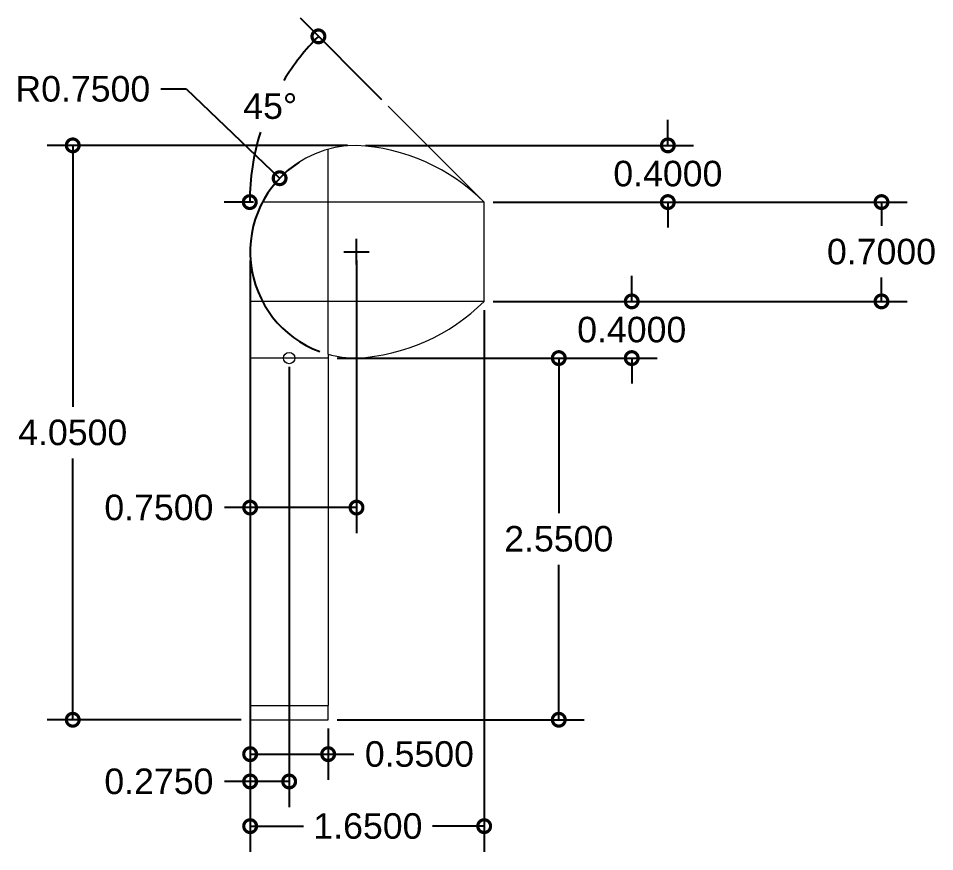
# Model space of a CAD drawing. Header units: centimetres. Extents: x -26 to 72, y -43 to 60.
# Drawn here: x 24.25 to 30.71, y 2.26 to 8.14 of the extents above; entities that cross this region are included whole.
import ezdxf

# ---------------------------------------------------------------- set-up
doc = ezdxf.new("R2010")
doc.units = ezdxf.units.CM
doc.header["$MEASUREMENT"] = 0
doc.linetypes.add('ACAD_ISO02W100', pattern=[15, 12, -3])
for name, color, linetype, lineweight in [('cuerpo', 7, 'Continuous', 15), ('guecos', 90, 'Continuous', 9), ('lineas', 253, 'ACAD_ISO02W100', 15), ('medidas', 30, 'ACAD_ISO02W100', 18)]:
    doc.layers.add(name, color=color, linetype=linetype, lineweight=lineweight)
doc.styles.get("Standard").update_dxf_attribs({"font": 'arial.ttf'})
doc.dimstyles.get("Standard").update_dxf_attribs({"dimtxt": 0.18, "dimasz": 0.18, "dimexe": 0.18, "dimexo": 0.0625, "dimgap": 0.09, "dimtad": 0, "dimtih": 1, "dimtoh": 1, "dimdec": 4, "dimzin": 0, "dimdsep": 46, "dimtxsty": 'Standard', "dimblk": 'DOTSMALL', "dimcen": 0.09, "dimadec": 0, "dimazin": 0, "dimtfac": 1, "dimtdec": 4, "dimtofl": 0, "dimtmove": 0, "dimatfit": 3, "dimfxl": 1, "dimtolj": 1, "dimtzin": 0, "dimarcsym": 0})

# ---------------------------------------------------------------- blocks, each defined once
blk = doc.blocks.new('_DotSmall')
at = {"color": 0, "linetype": 'ByBlock', "const_width": 0.5}
blk.add_lwpolyline([(-0.0625, 0, 1), (0.0625, 0, 1)], format="xyb", close=True, dxfattribs=at)
blk = doc.blocks.new('*D91')
at = {"layer": 'Defpoints', "color": 0, "transparency": 16777216}
for p in [(27.5374, 6.8445), (27.5374, 6.1445), (30.3387, 6.1445)]:
    blk.add_point(p, dxfattribs=at)
at = {"layer": 'medidas', "color": 0, "lineweight": -2, "transparency": 16777216}
for p, q in [((27.5999, 6.8445), (30.5187, 6.8445)), ((30.3387, 6.8445), (30.3387, 6.6765)), ((30.3387, 6.1445), (30.3387, 6.3126)), ((27.5999, 6.1445), (30.5187, 6.1445))]:
    blk.add_line(p, q, dxfattribs=at)
at = {"layer": 'medidas', "color": 0, "lineweight": -2, "transparency": 16777216, "xscale": 0.18, "yscale": 0.18, "zscale": 0.18}
for p, rotation in [((30.3387, 6.8445), 90), ((30.3387, 6.1445), 270)]:
    blk.add_blockref('_DotSmall', p, dxfattribs=dict(at, rotation=rotation))
at = {"layer": 'medidas', "color": 0, "transparency": 16777216, "insert": (30.3387, 6.4945), "char_height": 0.18, "attachment_point": 5}
blk.add_mtext('\\A1;0.7000', dxfattribs=at)
blk = doc.blocks.new('*D94')
at = {"layer": 'Defpoints', "color": 0, "transparency": 16777216}
for p in [(27.5374, 6.1445), (25.8874, 3.1945), (27.5374, 2.4443)]:
    blk.add_point(p, dxfattribs=at)
at = {"layer": 'medidas', "color": 0, "lineweight": -2, "transparency": 16777216}
for p, q in [((27.5374, 6.082), (27.5374, 2.2643)), ((25.8874, 3.132), (25.8874, 2.2643)), ((25.8874, 2.4443), (26.2629, 2.4443)), ((27.5374, 2.4443), (27.1726, 2.4443))]:
    blk.add_line(p, q, dxfattribs=at)
at = {"layer": 'medidas', "color": 0, "lineweight": -2, "transparency": 16777216, "xscale": 0.18, "yscale": 0.18, "zscale": 0.18, "rotation": 180}
blk.add_blockref('_DotSmall', (25.8874, 2.4443), dxfattribs=at)
at = {"layer": 'medidas', "color": 0, "lineweight": -2, "transparency": 16777216, "xscale": 0.18, "yscale": 0.18, "zscale": 0.18}
blk.add_blockref('_DotSmall', (27.5374, 2.4443), dxfattribs=at)
at = {"layer": 'medidas', "color": 0, "transparency": 16777216, "insert": (26.7178, 2.4443), "char_height": 0.18, "attachment_point": 5}
blk.add_mtext('\\A1;1.6500', dxfattribs=at)
blk = doc.blocks.new('*D95')
at = {"layer": 'Defpoints', "color": 0, "transparency": 16777216}
for p in [(24.6368, 7.2445), (26.6374, 7.2445), (25.8874, 3.1945)]:
    blk.add_point(p, dxfattribs=at)
at = {"layer": 'medidas', "color": 0, "lineweight": -2, "transparency": 16777216}
for p, q in [((26.5749, 7.2445), (24.4568, 7.2445)), ((24.6368, 7.2445), (24.6368, 5.4015)), ((24.6368, 3.1945), (24.6368, 5.0376)), ((25.8249, 3.1945), (24.4568, 3.1945))]:
    blk.add_line(p, q, dxfattribs=at)
at = {"layer": 'medidas', "color": 0, "lineweight": -2, "transparency": 16777216, "xscale": 0.18, "yscale": 0.18, "zscale": 0.18}
for p, rotation in [((24.6368, 7.2445), 90), ((24.6368, 3.1945), 270)]:
    blk.add_blockref('_DotSmall', p, dxfattribs=dict(at, rotation=rotation))
at = {"layer": 'medidas', "color": 0, "transparency": 16777216, "insert": (24.6368, 5.2195), "char_height": 0.18, "attachment_point": 5}
blk.add_mtext('\\A1;4.0500', dxfattribs=at)
blk = doc.blocks.new('*D92')
at = {"layer": 'Defpoints', "color": 0, "transparency": 16777216}
for p in [(27.5374, 6.1445), (28.5779, 6.1445), (26.4374, 5.7445)]:
    blk.add_point(p, dxfattribs=at)
at = {"layer": 'medidas', "color": 0, "lineweight": -2, "transparency": 16777216}
for p, q in [((28.5779, 6.1445), (28.5779, 6.3245)), ((27.5999, 6.1445), (28.7579, 6.1445)), ((26.4999, 5.7445), (28.7579, 5.7445)), ((28.5779, 5.7445), (28.5779, 5.5645))]:
    blk.add_line(p, q, dxfattribs=at)
at = {"layer": 'medidas', "color": 0, "lineweight": -2, "transparency": 16777216, "xscale": 0.18, "yscale": 0.18, "zscale": 0.18}
for p, rotation in [((28.5779, 6.1445), 270), ((28.5779, 5.7445), 90)]:
    blk.add_blockref('_DotSmall', p, dxfattribs=dict(at, rotation=rotation))
at = {"layer": 'medidas', "color": 0, "transparency": 16777216, "insert": (28.5779, 5.9445), "char_height": 0.18, "attachment_point": 5}
blk.add_mtext('\\A1;0.4000', dxfattribs=at)
blk = doc.blocks.new('*D93')
at = {"layer": 'Defpoints', "color": 0, "transparency": 16777216}
for p in [(26.6374, 7.2445), (27.5374, 6.8445), (28.8325, 6.8445)]:
    blk.add_point(p, dxfattribs=at)
at = {"layer": 'medidas', "color": 0, "lineweight": -2, "transparency": 16777216}
for p, q in [((28.8325, 7.2445), (28.8325, 7.4245)), ((26.6999, 7.2445), (29.0125, 7.2445)), ((27.5999, 6.8445), (29.0125, 6.8445)), ((28.8325, 6.8445), (28.8325, 6.6645))]:
    blk.add_line(p, q, dxfattribs=at)
at = {"layer": 'medidas', "color": 0, "lineweight": -2, "transparency": 16777216, "xscale": 0.18, "yscale": 0.18, "zscale": 0.18}
for p, rotation in [((28.8325, 7.2445), 270), ((28.8325, 6.8445), 90)]:
    blk.add_blockref('_DotSmall', p, dxfattribs=dict(at, rotation=rotation))
at = {"layer": 'medidas', "color": 0, "transparency": 16777216, "insert": (28.8325, 7.0445), "char_height": 0.18, "attachment_point": 5}
blk.add_mtext('\\A1;0.4000', dxfattribs=at)
blk = doc.blocks.new('*D96')
at = {"layer": 'Defpoints', "color": 0, "transparency": 16777216}
for p in [(26.0953, 7.0129), (26.6374, 6.4945)]:
    blk.add_point(p, dxfattribs=at)
at = {"layer": 'medidas', "color": 0, "lineweight": -2, "transparency": 16777216}
for p, q in [((25.2572, 7.6421), (25.4372, 7.6421)), ((25.4372, 7.6421), (26.0953, 7.0129)), ((26.6374, 6.4045), (26.6374, 6.5845)), ((26.5474, 6.4945), (26.7274, 6.4945))]:
    blk.add_line(p, q, dxfattribs=at)
blk.add_arc((26.6374, 6.4945), 0.75, 122.53266, 249.75934, dxfattribs=at)
at = {"layer": 'medidas', "color": 0, "lineweight": -2, "transparency": 16777216, "xscale": 0.18, "yscale": 0.18, "zscale": 0.18, "rotation": 316.2836446985866}
blk.add_blockref('_DotSmall', (26.0953, 7.0129), dxfattribs=at)
at = {"layer": 'medidas', "color": 0, "transparency": 16777216, "insert": (24.7078, 7.6421), "char_height": 0.18, "attachment_point": 5}
blk.add_mtext('\\A1;R0.7500', dxfattribs=at)
blk = doc.blocks.new('*D97')
at = {"layer": 'Defpoints', "color": 0, "transparency": 16777216}
for p in [(25.8874, 3.1945), (26.4374, 3.1945), (26.4374, 2.952)]:
    blk.add_point(p, dxfattribs=at)
at = {"layer": 'medidas', "color": 0, "lineweight": -2, "transparency": 16777216}
for p, q in [((25.8874, 3.132), (25.8874, 2.772)), ((26.4374, 3.132), (26.4374, 2.772)), ((25.8874, 2.952), (26.4374, 2.952)), ((26.4374, 2.952), (26.6174, 2.952))]:
    blk.add_line(p, q, dxfattribs=at)
at = {"layer": 'medidas', "color": 0, "lineweight": -2, "transparency": 16777216, "xscale": 0.18, "yscale": 0.18, "zscale": 0.18, "rotation": 180}
blk.add_blockref('_DotSmall', (25.8874, 2.952), dxfattribs=at)
at = {"layer": 'medidas', "color": 0, "lineweight": -2, "transparency": 16777216, "xscale": 0.18, "yscale": 0.18, "zscale": 0.18}
blk.add_blockref('_DotSmall', (26.4374, 2.952), dxfattribs=at)
at = {"layer": 'medidas', "color": 0, "transparency": 16777216, "insert": (27.0807, 2.952), "char_height": 0.18, "attachment_point": 5}
blk.add_mtext('\\A1;0.5500', dxfattribs=at)
blk = doc.blocks.new('*D98')
at = {"layer": 'Defpoints', "color": 0, "transparency": 16777216}
for p in [(25.8874, 6.4945), (26.6374, 6.4945), (25.8874, 4.6905)]:
    blk.add_point(p, dxfattribs=at)
at = {"layer": 'medidas', "color": 0, "lineweight": -2, "transparency": 16777216}
for p, q in [((25.8874, 6.432), (25.8874, 4.5105)), ((26.6374, 6.432), (26.6374, 4.5105)), ((25.8874, 4.6905), (25.7074, 4.6905)), ((26.6374, 4.6905), (25.8874, 4.6905))]:
    blk.add_line(p, q, dxfattribs=at)
at = {"layer": 'medidas', "color": 0, "lineweight": -2, "transparency": 16777216, "xscale": 0.18, "yscale": 0.18, "zscale": 0.18, "rotation": 180}
blk.add_blockref('_DotSmall', (25.8874, 4.6905), dxfattribs=at)
at = {"layer": 'medidas', "color": 0, "lineweight": -2, "transparency": 16777216, "xscale": 0.18, "yscale": 0.18, "zscale": 0.18}
blk.add_blockref('_DotSmall', (26.6374, 4.6905), dxfattribs=at)
at = {"layer": 'medidas', "color": 0, "transparency": 16777216, "insert": (25.244, 4.6905), "char_height": 0.18, "attachment_point": 5}
blk.add_mtext('\\A1;0.7500', dxfattribs=at)
blk = doc.blocks.new('*D99')
at = {"layer": 'Defpoints', "color": 0, "transparency": 16777216}
for p in [(26.8612, 7.5207), (25.9411, 7.2723), (25.974, 6.8445), (27.5374, 6.8445), (27.5374, 6.8445)]:
    blk.add_point(p, dxfattribs=at)
at = {"layer": 'medidas', "color": 0, "lineweight": -2, "transparency": 16777216}
for p, q in [((26.817, 7.5649), (26.2416, 8.1403)), ((25.9115, 6.8445), (25.7048, 6.8445))]:
    blk.add_line(p, q, dxfattribs=at)
for start, end in [(135, 148.76362), (162.61061, 180)]:
    blk.add_arc((27.5374, 6.8445), 1.6525, start, end, dxfattribs=at)
at = {"layer": 'medidas', "color": 0, "lineweight": -2, "transparency": 16777216, "xscale": 0.18, "yscale": 0.18, "zscale": 0.18}
for p, rotation in [((26.3688, 8.0131), 45.00000000000016), ((25.8848, 6.8445), 269.9999999999999)]:
    blk.add_blockref('_DotSmall', p, dxfattribs=dict(at, rotation=rotation))
at = {"layer": 'medidas', "color": 0, "transparency": 16777216, "insert": (26.0292, 7.52), "char_height": 0.18, "attachment_point": 5}
blk.add_mtext('\\A1;45°', dxfattribs=at)
blk = doc.blocks.new('*D101')
at = {"layer": 'Defpoints', "color": 0, "transparency": 16777216}
for p in [(26.4374, 5.7445), (26.4374, 3.1945), (28.0634, 3.1945)]:
    blk.add_point(p, dxfattribs=at)
at = {"layer": 'medidas', "color": 0, "lineweight": -2, "transparency": 16777216}
for p, q in [((26.4999, 5.7445), (28.2434, 5.7445)), ((28.0634, 5.7445), (28.0634, 4.6515)), ((28.0634, 3.1945), (28.0634, 4.2876)), ((26.4999, 3.1945), (28.2434, 3.1945))]:
    blk.add_line(p, q, dxfattribs=at)
at = {"layer": 'medidas', "color": 0, "lineweight": -2, "transparency": 16777216, "xscale": 0.18, "yscale": 0.18, "zscale": 0.18}
for p, rotation in [((28.0634, 5.7445), 90), ((28.0634, 3.1945), 270)]:
    blk.add_blockref('_DotSmall', p, dxfattribs=dict(at, rotation=rotation))
at = {"layer": 'medidas', "color": 0, "transparency": 16777216, "insert": (28.0634, 4.4695), "char_height": 0.18, "attachment_point": 5}
blk.add_mtext('\\A1;2.5500', dxfattribs=at)
blk = doc.blocks.new('*D100')
at = {"layer": 'Defpoints', "color": 0, "transparency": 16777216}
for p in [(25.8874, 5.7445), (26.1624, 5.7445), (25.8874, 2.7593)]:
    blk.add_point(p, dxfattribs=at)
at = {"layer": 'medidas', "color": 0, "lineweight": -2, "transparency": 16777216}
for p, q in [((25.8874, 5.682), (25.8874, 2.5793)), ((26.1624, 5.682), (26.1624, 2.5793)), ((25.8874, 2.7593), (25.7074, 2.7593)), ((26.1624, 2.7593), (25.8874, 2.7593))]:
    blk.add_line(p, q, dxfattribs=at)
at = {"layer": 'medidas', "color": 0, "lineweight": -2, "transparency": 16777216, "xscale": 0.18, "yscale": 0.18, "zscale": 0.18, "rotation": 180}
blk.add_blockref('_DotSmall', (25.8874, 2.7593), dxfattribs=at)
at = {"layer": 'medidas', "color": 0, "lineweight": -2, "transparency": 16777216, "xscale": 0.18, "yscale": 0.18, "zscale": 0.18}
blk.add_blockref('_DotSmall', (26.1624, 2.7593), dxfattribs=at)
at = {"layer": 'medidas', "color": 0, "transparency": 16777216, "insert": (25.244, 2.7593), "char_height": 0.18, "attachment_point": 5}
blk.add_mtext('\\A1;0.2750', dxfattribs=at)

msp = doc.modelspace()

# ---------------------------------------------------------------- linework, layer by layer
at = {"layer": 'cuerpo'}
for p, q in [((27.53736, 6.14455), (27.53736, 6.84455)), ((25.88736, 6.49455), (25.88736, 3.19455)), ((26.43736, 5.77171), (26.43736, 3.29455)), ((25.88736, 3.29455), (26.43736, 3.29455)), ((26.43736, 3.19455), (26.43736, 3.29455)), ((25.88736, 3.19455), (26.43736, 3.19455))]:
    msp.add_line(p, q, dxfattribs=at)
for centre, radius, start, end in [((26.63736, 6.49455), 0.75, 90, 180), ((26.56353, 5.86593), 1.38059, 45.140487, 86.934535), ((26.56353, 7.12317), 1.38059, 273.065465, 314.859513), ((26.63736, 6.49455), 0.75, 254.53399, 270)]:
    msp.add_arc(centre, radius, start, end, dxfattribs=at)
at = {"layer": 'guecos'}
msp.add_circle((26.16236, 5.74455), 0.04, dxfattribs=at)
at = {"layer": 'lineas'}
for p, q in [((27.53736, 6.84455), (26.86124, 7.52067)), ((26.43736, 6.84455), (26.43736, 7.21739)), ((27.53736, 6.84455), (25.97403, 6.84455)), ((26.43736, 6.14455), (26.43736, 6.84455)), ((27.53736, 6.14455), (25.88736, 6.14455)), ((26.43736, 5.77171), (26.43736, 6.14455)), ((26.43736, 5.74455), (25.88736, 5.74455))]:
    msp.add_line(p, q, dxfattribs=at)

# ---------------------------------------------------------------- dimensions: what is measured, and where the dimension line sits
at = {"layer": 'medidas'}
dim = msp.add_angular_dim_2l(base=(25.94114, 7.27225), line1=((27.53736, 6.84455), (25.97403, 6.84455)), line2=((27.53736, 6.84455), (26.86124, 7.52067)), dimstyle='Standard', dxfattribs=at)
dim.commit()
dim.dimension.update_dxf_attribs({"geometry": '*D99', "text_midpoint": (26.02916, 7.51996), "dimtype": 162})
dim = msp.add_radius_dim(center=(26.63736, 6.49455), mpoint=(26.09528, 7.01286), dimstyle='Standard', dxfattribs=at)
dim.commit()
dim.dimension.update_dxf_attribs({"geometry": '*D96', "text_midpoint": (24.70779, 7.64205), "dimtype": 164})
for base, p1, p2, angle, picture, middle in [((28.8325, 6.84455), (26.63736, 7.24455), (27.53736, 6.84455), 90, '*D93', (28.8325, 7.04455)), ((30.3387, 6.14455), (27.53736, 6.84455), (27.53736, 6.14455), 90, '*D91', (30.3387, 6.49455)), ((28.57789, 6.14455), (26.43736, 5.74455), (27.53736, 6.14455), 90, '*D92', (28.57789, 5.94455)), ((28.06337, 3.19455), (26.43736, 5.74455), (26.43736, 3.19455), 90, '*D101', (28.06337, 4.46955)), ((25.88736, 2.75929), (26.16236, 5.74455), (25.88736, 5.74455), 180, '*D100', (25.24404, 2.75929)), ((26.43736, 2.952), (25.88736, 3.19455), (26.43736, 3.19455), 180, '*D97', (27.08068, 2.952))]:
    dim = msp.add_linear_dim(base=base, p1=p1, p2=p2, angle=angle, dimstyle='Standard', dxfattribs=at)
    dim.commit()
    dim.dimension.update_dxf_attribs({"geometry": picture, "text_midpoint": middle})
for base, p1, p2, angle, picture, middle in [((24.63677, 7.24455), (25.88736, 3.19455), (26.63736, 7.24455), 90, '*D95', (24.63677, 5.21955)), ((25.88736, 4.69051), (26.63736, 6.49455), (25.88736, 6.49455), 180, '*D98', (25.24404, 4.69051)), ((27.53736, 2.4443), (25.88736, 3.19455), (27.53736, 6.14455), 180, '*D94', (26.71776, 2.4443))]:
    dim = msp.add_linear_dim(base=base, p1=p1, p2=p2, angle=angle, dimstyle='Standard', dxfattribs=at)
    dim.commit()
    dim.dimension.update_dxf_attribs({"geometry": picture, "text_midpoint": middle, "dimtype": 160})

doc.saveas('drawing.dxf')
